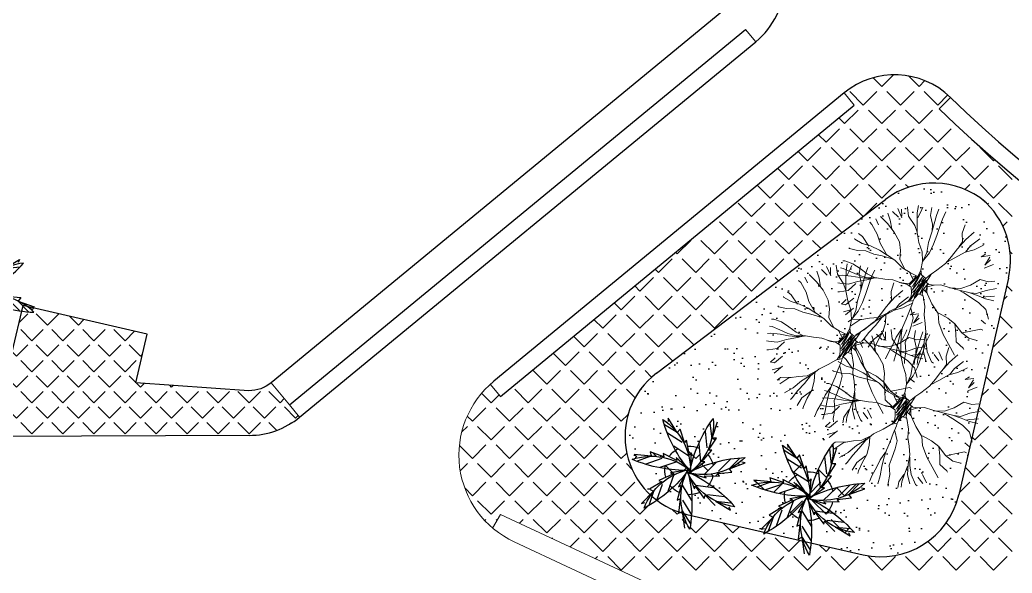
# Model space of a CAD drawing. Extents: x 472704 to 474638, y 1059265 to 1060325.
# Drawn here: x 473729 to 473791.2, y 1059773.4 to 1059808.1 of the extents above; entities that cross this region are included whole.
import ezdxf

# ---------------------------------------------------------------- set-up
doc = ezdxf.new("R2010")
doc.units = 0
doc.header["$LTSCALE"] = 0.4
doc.header["$MEASUREMENT"] = 0
doc.layers.get('0').update_dxf_attribs({"linetype": 'CONTINUOUS', "lineweight": 25})
for name, color, linetype in [('A-VIA-N', 7, 'CONTINUOUS'), ('PISOS', 8, 'CONTINUOUS'), ('VEGETACION', 3, 'CONTINUOUS'), ('VIAPROPUESTA', 7, 'CONTINUOUS')]:
    doc.layers.add(name, color=color, linetype=linetype)
doc.layers.add('AREAS VERDAS', color=72, linetype='CONTINUOUS', lineweight=25)
doc.layers.add('AREAS VERDES', color=2, linetype='CONTINUOUS', lineweight=20)

# ---------------------------------------------------------------- blocks, each defined once
blk = doc.blocks.new('PALME01')
at = {"layer": 'VEGETACION'}
for p, q in [((-0.337, 2.42), (0.219, 3.223)), ((-0.317, 2.46), (-0.142, 3.506)), ((-0.481, 1.686), (-0.558, 2.581)), ((-0.558, 2.581), (-0.317, 2.46)), ((-0.34, 1.766), (0.257, 2.649)), ((-2.175, 1.264), (-2.883, 2.052)), ((-2.883, 2.052), (-2.684, 1.995)), ((-2.156, 1.223), (-2.437, 2.158)), ((1.069, 1.399), (1.721, 2.018)), ((1.721, 2.018), (1.776, 1.753)), ((1.776, 1.753), (2.703, 2.269)), ((2.703, 2.269), (2.603, 2.087)), ((-2.42, 1.151), (-2.175, 1.264)), ((-1.646, 0.813), (-1.964, 1.831)), ((-0.932, 0.175), (-1.279, 1.254)), ((-0.454, 0.84), (-0.662, 1.777)), ((-0.662, 1.777), (-0.481, 1.686)), ((-0.393, 0.81), (0.234, 1.754)), ((0.425, 0.85), (1.028, 1.597)), ((1.028, 1.597), (1.069, 1.399)), ((1.22, 1.338), (2.282, 1.422)), ((1.732, 1.744), (2.707, 1.81)), ((-1.671, 0.653), (-2.42, 1.151)), ((-1.855, 0.569), (-1.671, 0.653)), ((-0.085, -0.127), (-0.614, 0.921)), ((-0.614, 0.921), (-0.454, 0.84)), ((-0.101, -0.041), (0.388, 1.026)), ((0.388, 1.026), (0.425, 0.85)), ((0.439, 0.784), (1.568, 0.882)), ((-0.994, 0.147), (-1.855, 0.569)), ((-1.157, 0.072), (-0.994, 0.147)), ((-0.007, -0.168), (-1.157, 0.072)), ((-0.045, 0.025), (1.095, 0.308)), ((0.043, 0.022), (0.975, -0.693)), ((0.938, 0.118), (1.718, -0.704)), ((1.095, 0.308), (0.981, 0.17)), ((0.981, 0.17), (1.94, 0.164)), ((1.94, 0.164), (1.811, 0.008)), ((1.811, 0.008), (2.701, -0.116)), ((-2.354, -0.945), (-3.261, -0.582)), ((-1.716, -0.802), (-2.71, -0.417)), ((-0.772, -0.642), (-1.832, -0.24)), ((0.073, -0.132), (-0.832, -0.882)), ((0.095, -0.048), (0.117, -1.222)), ((1.857, -0.147), (2.586, -0.926)), ((2.494, -0.295), (3.154, -1.016)), ((2.701, -0.116), (2.529, -0.324)), ((2.529, -0.324), (3.51, -0.727)), ((-3.456, -0.997), (-3.287, -0.876)), ((-2.398, -0.934), (-3.456, -0.997)), ((-1.606, -0.922), (-2.463, -1.196)), ((-0.788, -0.707), (-1.655, -1.118)), ((-1.655, -1.118), (-1.606, -0.922)), ((-0.034, -1.026), (-1.008, -1.604)), ((-0.832, -0.882), (-0.788, -0.707)), ((0.008, -1.079), (-0.211, -2.013)), ((0.117, -1.222), (0.008, -1.079)), ((0.727, -0.688), (0.572, -1.81)), ((0.975, -0.693), (0.795, -0.689)), ((0.795, -0.689), (1.389, -1.443)), ((3.51, -0.727), (3.305, -0.762)), ((-0.497, -1.864), (-1.418, -2.401)), ((-0.335, -1.853), (-0.654, -2.693)), ((-0.211, -2.013), (-0.335, -1.853)), ((1.094, -1.572), (0.939, -2.627)), ((1.389, -1.443), (1.186, -1.439)), ((1.186, -1.439), (1.644, -2.213)), ((-0.783, -2.452), (-1.632, -2.934)), ((-0.818, -2.479), (-1.429, -3.346)), ((-0.654, -2.693), (-0.818, -2.479)), ((1.375, -2.163), (1.223, -3.128)), ((1.374, -2.208), (1.671, -3.226)), ((1.644, -2.213), (1.374, -2.208)), ((1.671, -3.226), (1.516, -3.088))]:
    blk.add_line(p, q, dxfattribs=at)
for centre, radius, start, end in [((3.351, 1.474), 3.79, 146.51256, 204.97692), ((-8.282, 2.339), 8.56, 343.25676, 8.23271), ((0.884, 3.517), 3.79, 197.94113, 256.40549), ((-7.046, -5.039), 8.56, 34.68533, 59.66128), ((-3.284, 7.905), 8.56, 291.82819, 316.80414), ((3.292, -1.73), 3.79, 95.08398, 153.54835), ((0, 0), 1.528, 112.34106, 140.89589), ((0, 0), 1.528, 58.73723, 86.9078), ((0, 0), 1.528, 6.2517, 34.07198), ((0, 0), 1.528, 165.43041, 194.12308), ((0.751, -3.681), 3.79, 43.65541, 102.11978), ((4.184, 7.468), 8.56, 240.39962, 265.37557), ((-2.359, -2.911), 3.79, 352.22684, 50.6912), ((8.498, 1.357), 8.56, 188.97105, 213.947), ((-0.508, -8.673), 8.56, 86.1139, 111.08986), ((-2.252, 2.861), 3.79, 249.3697, 307.83406), ((-3.695, 0.001), 3.79, 300.79827, 359.26263), ((6.411, -5.826), 8.56, 137.54248, 162.51843), ((0, 0), 1.528, 315.67158, 343.39322), ((0, 0), 1.528, 216.74195, 245.16814), ((0, 0), 1.528, 266.3653, 294.33993)]:
    blk.add_arc(centre, radius, start, end, dxfattribs=at)
blk = doc.blocks.new('PALMERA')
at = {"layer": 'AREAS VERDES'}
blk.add_blockref('PALME01', (-88.824, 0.822), dxfattribs=at)
blk = doc.blocks.new('MATA-P-01')
at = {"color": 84, "linetype": 'ByBlock'}
for p, q in [((18.7068, 144.4864), (18.7321, 144.4515)), ((18.7231, 144.4864), (18.7304, 144.458)), ((18.7448, 144.4994), (18.7448, 144.5014)), ((18.7576, 144.4645), (18.7448, 144.4994)), ((18.7902, 144.4864), (18.7883, 144.5167)), ((18.7991, 144.4449), (18.7902, 144.4864)), ((18.7973, 144.4668), (18.8065, 144.5037)), ((18.8065, 144.5037), (18.8081, 144.5144)), ((18.8462, 144.4883), (18.8445, 144.521)), ((18.8625, 144.4537), (18.8462, 144.4883)), ((18.8698, 144.458), (18.8717, 144.4929)), ((18.8717, 144.4929), (18.8752, 144.521)), ((18.8951, 144.4472), (18.8986, 144.4841)), ((18.8986, 144.4841), (18.9059, 144.5167)), ((18.6869, 144.4319), (18.6706, 144.458)), ((18.7176, 144.4515), (18.6888, 144.4688)), ((18.7321, 144.4515), (18.7304, 144.4557)), ((18.7918, 144.4319), (18.7576, 144.4645)), ((18.8081, 144.4058), (18.7991, 144.4449)), ((18.868, 144.4239), (18.8625, 144.4537)), ((18.8679, 144.4211), (18.8698, 144.458)), ((18.8915, 144.4123), (18.8951, 144.4472)), ((18.9964, 144.4818), (18.9929, 144.4449)), ((18.9929, 144.4449), (19.0018, 144.41)), ((19.0399, 144.4602), (19.0127, 144.4231)), ((18.6163, 144.397), (18.6054, 144.4035)), ((18.6435, 144.4015), (18.6272, 144.4231)), ((18.6454, 144.4361), (18.6454, 144.4384)), ((18.6796, 144.4146), (18.6454, 144.4361)), ((18.7141, 144.3862), (18.6796, 144.4146)), ((18.7013, 144.397), (18.6869, 144.4319)), ((18.8079, 144.4068), (18.7918, 144.4319)), ((18.8244, 144.3666), (18.8081, 144.4058)), ((18.8643, 144.3754), (18.8679, 144.4211)), ((18.8861, 144.3731), (18.8915, 144.4123)), ((19.0127, 144.4231), (18.9874, 144.3774)), ((19.0018, 144.41), (18.9929, 144.3885)), ((19.0382, 144.4015), (19.0236, 144.3709)), ((19.0689, 144.4384), (19.0382, 144.4015)), ((19.0907, 144.4166), (19.0562, 144.3885)), ((18.647, 144.3624), (18.6163, 144.397)), ((18.6671, 144.3275), (18.647, 144.3624)), ((18.7448, 144.3513), (18.7141, 144.3862)), ((18.8462, 144.3317), (18.8244, 144.3666)), ((18.8662, 144.334), (18.8643, 144.3754)), ((18.8771, 144.334), (18.8861, 144.3731)), ((18.9874, 144.3774), (18.9711, 144.3405)), ((19.0219, 144.3709), (18.9855, 144.3382)), ((19.0562, 144.3885), (19.0219, 144.3709)), ((19.0923, 144.3666), (19.107, 144.3819)), ((19.1268, 144.3797), (19.0923, 144.3666)), ((19.1268, 144.3731), (19.114, 144.3362)), ((19.114, 144.3362), (19.1322, 144.3624)), ((18.5601, 144.3209), (18.5584, 144.3232)), ((18.5946, 144.3101), (18.5601, 144.3209)), ((18.5891, 144.3382), (18.5709, 144.347)), ((18.6236, 144.3059), (18.5891, 144.3382)), ((18.7032, 144.2883), (18.6671, 144.3275)), ((18.7576, 144.3167), (18.7448, 144.3513)), ((18.857, 144.2948), (18.8462, 144.3317)), ((18.857, 144.2928), (18.8771, 144.334)), ((18.8589, 144.2971), (18.8662, 144.334)), ((18.9711, 144.3405), (18.9529, 144.3059)), ((18.9855, 144.3382), (18.9563, 144.3123)), ((19.1485, 144.347), (19.114, 144.3232)), ((18.5476, 144.2775), (18.544, 144.2798)), ((18.5818, 144.2775), (18.5476, 144.2775)), ((18.6163, 144.284), (18.5818, 144.2775)), ((18.6307, 144.3079), (18.5946, 144.3101)), ((18.6524, 144.2775), (18.6163, 144.284)), ((18.6706, 144.2994), (18.6307, 144.3079)), ((18.6869, 144.2775), (18.6524, 144.2775)), ((18.7068, 144.2863), (18.6706, 144.2994)), ((18.7359, 144.2747), (18.6869, 144.2775)), ((18.7448, 144.271), (18.7032, 144.2883)), ((18.763, 144.2798), (18.7576, 144.3167)), ((18.7918, 144.2449), (18.763, 144.2798)), ((18.8589, 144.2557), (18.857, 144.2928)), ((18.9529, 144.3059), (18.9241, 144.271)), ((19.1431, 144.271), (19.1703, 144.2798)), ((18.7828, 144.2471), (18.7448, 144.271)), ((18.8173, 144.2361), (18.7828, 144.2471)), ((18.8154, 144.2361), (18.8516, 144.2276)), ((18.8204, 144.2298), (18.8159, 144.2358)), ((18.8617, 144.242), (18.8256, 144.1822)), ((18.8398, 144.1822), (18.8617, 144.2435)), ((18.8421, 144.166), (18.8617, 144.242)), ((18.8516, 144.2276), (18.8589, 144.2557)), ((18.8584, 144.2576), (18.8584, 144.2591)), ((18.8658, 144.2372), (18.8584, 144.2576)), ((18.8858, 144.2267), (18.8658, 144.2372)), ((18.9021, 144.2471), (18.8858, 144.2267)), ((18.9052, 144.2504), (18.8915, 144.2122)), ((18.904, 144.2491), (18.9005, 144.2449)), ((18.9241, 144.271), (18.904, 144.2491)), ((19.0382, 144.2188), (19.0744, 144.2406)), ((19.0744, 144.2406), (19.1086, 144.2733)), ((19.1086, 144.2733), (19.1431, 144.271)), ((19.183, 144.2514), (19.1431, 144.2341)), ((18.5402, 144.223), (18.5313, 144.221)), ((18.5747, 144.2188), (18.5402, 144.223)), ((18.609, 144.2057), (18.5747, 144.2188)), ((18.6435, 144.1904), (18.609, 144.2057)), ((18.836, 144.2097), (18.8204, 144.2298)), ((18.8235, 144.1893), (18.836, 144.2097)), ((18.8256, 144.1822), (18.8452, 144.2293)), ((18.8452, 144.2293), (18.8291, 144.2199)), ((18.8731, 144.2315), (18.8421, 144.166)), ((18.8433, 144.124), (18.8731, 144.2315)), ((18.8854, 144.225), (18.8433, 144.124)), ((18.8858, 144.2267), (18.845, 144.1578)), ((18.8858, 144.2267), (18.857, 144.1382)), ((18.857, 144.1382), (18.8913, 144.2208)), ((18.8712, 144.2094), (18.8773, 144.2259)), ((18.8913, 144.2208), (18.8755, 144.1589)), ((18.8755, 144.1589), (18.8991, 144.2066)), ((18.9047, 144.2052), (18.8915, 144.2122)), ((18.8991, 144.2066), (18.8967, 144.1751)), ((18.8991, 144.1932), (18.9257, 144.2077)), ((18.9277, 144.208), (18.9047, 144.2052)), ((18.9529, 144.2145), (18.9277, 144.208)), ((18.9893, 144.2122), (18.9529, 144.2145)), ((19.0328, 144.21), (18.9893, 144.2122)), ((18.991, 144.21), (19.0382, 144.2188)), ((19.0744, 144.21), (19.0328, 144.21)), ((19.0543, 144.2034), (19.0399, 144.208)), ((19.0907, 144.1904), (19.0543, 144.2034)), ((19.1124, 144.2057), (19.0744, 144.21)), ((19.107, 144.2122), (19.0814, 144.21)), ((19.1431, 144.2341), (19.107, 144.2122)), ((19.1485, 144.1992), (19.1124, 144.2057)), ((19.1485, 144.208), (19.1322, 144.2015)), ((19.183, 144.2188), (19.1485, 144.208)), ((19.1847, 144.1992), (19.1485, 144.1992)), ((18.5421, 144.1623), (18.5277, 144.1578)), ((18.5402, 144.1904), (18.5294, 144.1904)), ((18.5747, 144.1839), (18.5402, 144.1904)), ((18.5802, 144.1666), (18.5421, 144.1623)), ((18.6109, 144.1773), (18.5747, 144.1839)), ((18.6163, 144.1688), (18.5802, 144.1666)), ((18.647, 144.1754), (18.6109, 144.1773)), ((18.647, 144.1666), (18.6109, 144.1512)), ((18.6635, 144.1744), (18.6163, 144.1688)), ((18.6796, 144.1819), (18.6435, 144.1904)), ((18.6834, 144.1839), (18.647, 144.1666)), ((18.685, 144.1839), (18.647, 144.1754)), ((18.7195, 144.1861), (18.685, 144.1839)), ((18.7538, 144.1904), (18.7195, 144.1861)), ((18.7883, 144.1861), (18.7538, 144.1904)), ((18.7935, 144.1847), (18.781, 144.1864)), ((18.7828, 144.1864), (18.8029, 144.187)), ((18.814, 144.1856), (18.7935, 144.1847)), ((18.8029, 144.187), (18.8235, 144.1893)), ((18.8353, 144.1782), (18.814, 144.1856)), ((18.8403, 144.1578), (18.8353, 144.1782)), ((18.8433, 144.1376), (18.8403, 144.1578)), ((18.8714, 144.1572), (18.8589, 144.1362)), ((18.8915, 144.1532), (18.8714, 144.1572)), ((18.8851, 144.181), (18.8866, 144.16)), ((18.9059, 144.1683), (18.8851, 144.181)), ((18.8866, 144.16), (18.8908, 144.1527)), ((18.8915, 144.1535), (18.9078, 144.1121)), ((18.904, 144.1708), (18.8991, 144.1932)), ((18.9078, 144.1643), (18.904, 144.1708)), ((18.935, 144.1297), (18.9078, 144.1643)), ((19.1249, 144.1773), (19.0907, 144.1904)), ((19.1594, 144.1558), (19.1249, 144.1773)), ((19.1793, 144.1186), (19.1594, 144.1558)), ((18.5402, 144.1274), (18.5313, 144.1274)), ((18.5764, 144.1317), (18.5402, 144.1274)), ((18.6109, 144.1512), (18.5764, 144.1317)), ((18.6054, 144.1405), (18.5818, 144.1056)), ((18.8391, 144.1209), (18.8046, 144.0882)), ((18.8353, 144.1158), (18.8346, 144.1166)), ((18.8554, 144.1257), (18.8353, 144.1158)), ((18.836, 144.1166), (18.8433, 144.1376)), ((18.8499, 144.0794), (18.8554, 144.1143)), ((18.8554, 144.1143), (18.8558, 144.1257)), ((18.8589, 144.1362), (18.8558, 144.1257)), ((18.9078, 144.1121), (18.9132, 144.0775)), ((18.9692, 144.0948), (18.935, 144.1297)), ((18.5476, 144.0925), (18.5402, 144.0905)), ((18.5818, 144.1056), (18.5476, 144.0925)), ((18.6109, 144.0794), (18.5837, 144.0448)), ((18.8046, 144.0882), (18.7701, 144.0602)), ((18.8445, 144.0426), (18.8499, 144.0794)), ((18.8535, 144.0925), (18.8717, 144.0536)), ((18.9132, 144.0775), (18.9258, 144.0426)), ((18.9801, 144.0579), (18.9692, 144.0948)), ((18.9711, 144.097), (19.0127, 144.086)), ((19.0127, 144.086), (19.0472, 144.0687)), ((19.1195, 144.0536), (19.1575, 144.0709)), ((19.1722, 144.097), (19.1504, 144.1078)), ((19.1575, 144.0709), (19.1667, 144.0687)), ((18.5837, 144.0448), (18.5655, 144.0448)), ((18.5818, 144.0664), (18.5674, 144.0448)), ((18.6144, 144.0318), (18.5818, 144.0145)), ((18.5927, 144.0034), (18.6198, 144.0383)), ((18.7467, 144.0318), (18.7106, 143.9969)), ((18.763, 144.0514), (18.7285, 144.023)), ((18.7701, 144.0602), (18.7429, 144.0252)), ((18.7576, 144.0426), (18.763, 144.0079)), ((18.8372, 144.0057), (18.8445, 144.0426)), ((18.8717, 144.0536), (18.8717, 144.0187)), ((18.9258, 144.0426), (18.9366, 144.0079)), ((19.0092, 144.0145), (18.9801, 144.0579)), ((19.0472, 144.0687), (19.0597, 144.0318)), ((19.0472, 144.0687), (19.0833, 144.0383)), ((19.0597, 144.0318), (19.0689, 143.9969)), ((19.0833, 144.0383), (19.1178, 144.023)), ((19.0852, 144.0383), (19.1195, 144.0536)), ((18.6217, 143.9903), (18.6109, 143.9773)), ((18.6716, 144.0031), (18.6217, 143.9903)), ((18.6562, 143.9969), (18.6253, 143.9642)), ((18.6943, 144.0122), (18.6562, 143.9969)), ((18.7106, 143.9969), (18.6834, 143.96)), ((18.7285, 144.023), (18.6943, 144.0122)), ((18.725, 143.9884), (18.7051, 143.9535)), ((18.7429, 144.0252), (18.725, 143.9884)), ((18.763, 144.0079), (18.7611, 143.9688)), ((18.8353, 143.9969), (18.8209, 143.96)), ((18.8336, 143.9708), (18.8372, 144.0057)), ((18.8717, 144.0187), (18.8679, 143.9818)), ((18.9366, 144.0079), (18.9385, 143.9688)), ((18.9385, 143.9991), (18.9475, 143.9642)), ((19.0399, 143.9796), (19.0092, 144.0145)), ((19.0689, 143.9969), (19.1032, 143.9773)), ((19.1178, 144.023), (19.1521, 144.021)), ((19.1521, 144.021), (19.154, 144.021)), ((18.6834, 143.96), (18.6524, 143.9316)), ((18.7051, 143.9535), (18.6888, 143.9186)), ((18.7576, 143.9623), (18.7285, 143.9274)), ((18.7611, 143.9688), (18.7502, 143.9316)), ((18.8209, 143.96), (18.8136, 143.9251)), ((18.8336, 143.9339), (18.8336, 143.9708)), ((18.8679, 143.9818), (18.8625, 143.9469)), ((18.8625, 143.9469), (18.8733, 143.91)), ((18.9385, 143.96), (18.9331, 143.9251)), ((18.9385, 143.9688), (18.9458, 143.9251)), ((18.9475, 143.9642), (18.9603, 143.9296)), ((19.0744, 143.9404), (19.0399, 143.9796)), ((19.1032, 143.9773), (19.107, 143.973)), ((18.6888, 143.9186), (18.6834, 143.91)), ((18.7285, 143.9274), (18.7158, 143.8924)), ((18.7502, 143.9316), (18.7429, 143.8947)), ((18.8136, 143.9251), (18.8027, 143.8905)), ((18.8353, 143.8947), (18.8336, 143.9339)), ((18.8733, 143.91), (18.8752, 143.8729)), ((18.9312, 143.9231), (18.9168, 143.8882)), ((18.9331, 143.9251), (18.9295, 143.8905)), ((18.9458, 143.9251), (18.9638, 143.8905)), ((18.9603, 143.9296), (18.9874, 143.8924)), ((19.0165, 143.9035), (18.991, 143.9251)), ((19.0309, 143.91), (19.0073, 143.9404)), ((18.7429, 143.8947), (18.7429, 143.8839)), ((18.8027, 143.8905), (18.7973, 143.8621)), ((18.8336, 143.8598), (18.8353, 143.8947)), ((18.8752, 143.8729), (18.8788, 143.8598)), ((18.9168, 143.8882), (18.9187, 143.8644)), ((18.9295, 143.8905), (18.9312, 143.8686)), ((18.9874, 143.8924), (18.9964, 143.8882))]:
    blk.add_line(p, q, dxfattribs=at)

msp = doc.modelspace()

# ---------------------------------------------------------------- hatches: boundary and pattern name
at = {"layer": 'AREAS VERDAS'}
h = msp.add_hatch(dxfattribs=at)
h.set_pattern_fill('AR-SAND', color=64, style=0)
h.set_pattern_definition([(37.5, (0, 0), (-0.0629933581, 1.926823769), [0, -1.52, 0, -1.7, 0, -1.625]), (7.5, (0, 0), (1.769776705, 2.822146065), [0, -0.82, 0, -1.37, 0, -0.525]), (327.5, (-1.23, 0), (3.1141418618, 0.0056590535), [0, -0.5, 0, -1.8, 0, -2.35]), (317.5, (-1.23, 0), (3.0061266046, 0.877675565), [0, -0.25, 0, -1.18, 0, -1.35])])
h.paths.add_polyline_path([(473780.213, 1059786.797), (473780.373, 1059787.052), (473780.396, 1059787.357), (473780.391, 1059787.672), (473780.105, 1059787.851), (473779.802, 1059787.908), (473779.629, 1059787.973), (473779.69, 1059787.961), (473779.24, 1059788.123), (473778.725, 1059788.176), (473778.213, 1059788.258), (473778.165, 1059788.258), (473778.124, 1059788.249), (473778.104, 1059788.258), (473778.165, 1059788.258), (473778.185, 1059788.262), (473778.725, 1059788.176), (473779.24, 1059788.123), (473779.69, 1059787.961), (473779.948, 1059787.909), (473780.256, 1059787.874), (473780.507, 1059788.131), (473780.346, 1059788.477), (473780.299, 1059788.583), (473780.703, 1059788.385), (473780.707, 1059788.386), (473780.706, 1059788.384), (473780.795, 1059788.34), (473780.996, 1059788.726), (473780.998, 1059788.738), (473781.034, 1059788.434), (473781.293, 1059788.213), (473781.302, 1059788.22), (473781.272, 1059788.178), (473780.575, 1059787.015), (473781.352, 1059788.108), (473781.3, 1059788.006), (473781.497, 1059787.834), (473781.842, 1059787.799), (473782.233, 1059787.81), (473782.308, 1059787.788), (473782.452, 1059788.011), (473782.453, 1059788.009), (473782.776, 1059788.256), (473782.874, 1059788.161), (473783.065, 1059788.504), (473783.224, 1059789.07), (473783.26, 1059789.586), (473783.159, 1059789.53), (473783.158, 1059789.529), (473782.61, 1059789.229), (473782.539, 1059789.146), (473782.107, 1059788.814), (473782.42, 1059789.084), (473782.555, 1059789.165), (473782.76, 1059789.405), (473782.77, 1059789.406), (473783.381, 1059789.711), (473783.502, 1059789.81), (473784.101, 1059790.106), (473784.672, 1059790.443), (473784.832, 1059790.698), (473784.855, 1059791.003), (473784.85, 1059791.318), (473784.564, 1059791.497), (473784.261, 1059791.554), (473784.088, 1059791.619), (473784.149, 1059791.606), (473783.699, 1059791.769), (473783.184, 1059791.822), (473782.672, 1059791.904), (473782.624, 1059791.904), (473782.058, 1059791.778), (473781.858, 1059791.742), (473781.831, 1059791.648), (473781.692, 1059791.156), (473781.71, 1059791.611), (473781.688, 1059791.712), (473781.479, 1059791.675), (473780.909, 1059791.504), (473780.597, 1059791.537), (473780.261, 1059792.046), (473780.51, 1059792.066), (473780.759, 1059792.038), (473780.762, 1059792.329), (473780.773, 1059792.397), (473781.059, 1059792.273), (473781.566, 1059792.056), (473782.088, 1059791.906), (473782.326, 1059791.905), (473782.371, 1059791.998), (473782.563, 1059791.904), (473782.624, 1059791.904), (473782.644, 1059791.908), (473783.184, 1059791.822), (473783.699, 1059791.769), (473784.149, 1059791.606), (473784.407, 1059791.555), (473784.715, 1059791.52), (473784.966, 1059791.776), (473784.805, 1059792.123), (473784.758, 1059792.229), (473785.162, 1059792.031), (473785.166, 1059792.032), (473785.165, 1059792.03), (473785.254, 1059791.986), (473785.455, 1059792.372), (473785.558, 1059792.957), (473785.523, 1059793.527), (473785.322, 1059794.11), (473785.209, 1059794.767), (473785.214, 1059794.752), (473785.214, 1059794.737), (473785.322, 1059794.11), (473785.523, 1059793.527), (473785.559, 1059792.932), (473785.589, 1059792.969), (473785.824, 1059793.493), (473785.935, 1059794.105), (473786.151, 1059794.797), (473786.151, 1059794.802), (473786.139, 1059794.761), (473785.935, 1059794.105), (473785.824, 1059793.493), (473785.589, 1059792.969), (473785.552, 1059792.922), (473785.457, 1059792.384), (473785.493, 1059792.079), (473785.752, 1059791.859), (473785.761, 1059791.866), (473785.731, 1059791.824), (473785.034, 1059790.661), (473785.811, 1059791.753), (473785.759, 1059791.652), (473785.786, 1059791.628), (473786.116, 1059792.144), (473786.093, 1059792.126), (473786.114, 1059792.14), (473785.786, 1059791.628), (473785.956, 1059791.48), (473786.271, 1059791.448), (473785.833, 1059791.325), (473785.831, 1059790.981), (473785.842, 1059790.945), (473785.601, 1059791.181), (473785.583, 1059791.159), (473785.539, 1059790.881), (473785.573, 1059790.772), (473785.591, 1059790.764), (473785.69, 1059790.109), (473785.654, 1059789.585), (473785.72, 1059789.032), (473785.763, 1059788.49), (473785.66, 1059787.911), (473785.639, 1059787.565), (473785.536, 1059787.546), (473785.434, 1059787.29), (473785.364, 1059787.084), (473785.523, 1059787.096), (473785.437, 1059786.842), (473785.436, 1059786.842), (473785.232, 1059786.302), (473784.969, 1059785.76), (473784.538, 1059785.225), (473784.443, 1059784.687), (473784.48, 1059784.383), (473784.738, 1059784.162), (473784.748, 1059784.169), (473784.717, 1059784.127), (473784.021, 1059782.964), (473784.798, 1059784.057), (473784.746, 1059783.955), (473784.773, 1059783.931), (473785.103, 1059784.447), (473785.079, 1059784.429), (473785.101, 1059784.444), (473784.773, 1059783.931), (473784.943, 1059783.783), (473785.287, 1059783.748), (473785.679, 1059783.759), (473786.203, 1059783.604), (473786.831, 1059783.426), (473787.439, 1059783.287), (473787.981, 1059783.097), (473788.275, 1059782.972), (473788.517, 1059783.01), (473788.911, 1059783.041), (473790.942, 1059791.882, 0.274346), (473789.386, 1059796.742, 0.170296), (473786.263, 1059797.838, 0.163759), (473783.24, 1059796.821), (473774.759, 1059790.383), (473769.384, 1059782.937, -0.071216), (473770.168, 1059782.202), (473770.173, 1059782.199), (473770.349, 1059782.412), (473770.637, 1059781.56), (473770.766, 1059781.716), (473770.838, 1059781.349, -0.097619), (473771.423, 1059781.269, -0.060273), (473772.426, 1059783.065, -0.080339), (473772.351, 1059781.857), (473772.352, 1059781.851), (473772.628, 1059781.846), (473772.141, 1059781.09), (473772.344, 1059781.086), (473772.102, 1059780.802, -0.096865), (473772.384, 1059780.288, -0.060888), (473774.433, 1059780.63, -0.069356), (473773.59, 1059780.01), (473777.246, 1059779.171, -0.070934), (473777.563, 1059779.463, -0.012207), (473777.367, 1059779.832, -0.048943), (473776.769, 1059781.393, -0.080339), (473777.667, 1059780.582), (473777.672, 1059780.579), (473777.848, 1059780.791), (473778.136, 1059779.939), (473778.265, 1059780.095), (473778.337, 1059779.729, -0.097619), (473778.922, 1059779.649, -0.060273), (473779.925, 1059781.445, -0.080339), (473779.85, 1059780.237), (473779.851, 1059780.231), (473780.127, 1059780.226), (473779.64, 1059779.47), (473779.843, 1059779.466), (473779.601, 1059779.182, -0.096865), (473779.884, 1059778.668, -0.060888), (473781.932, 1059779.009, -0.079564), (473780.952, 1059778.32), (473787.258, 1059776.872, 0.076321), (473787.819, 1059778.282), (473788.855, 1059782.797), (473788.488, 1059782.881), (473787.981, 1059783.097), (473787.439, 1059783.287), (473786.831, 1059783.426), (473786.203, 1059783.604), (473785.679, 1059783.759), (473785.287, 1059783.748), (473785.258, 1059783.751), (473784.82, 1059783.628), (473784.818, 1059783.284), (473784.829, 1059783.248), (473784.588, 1059783.484), (473784.57, 1059783.462), (473784.526, 1059783.185), (473784.559, 1059783.076), (473784.336, 1059783.176), (473784.36, 1059783.205), (473784.798, 1059784.057), (473784.021, 1059782.964), (473784.717, 1059784.127), (473783.773, 1059782.802), (473784.58, 1059784.297), (473784.48, 1059784.383), (473784.443, 1059784.687), (473784.544, 1059785.261), (473784.509, 1059785.83), (473784.308, 1059786.413), (473784.213, 1059786.965), (473784.166, 1059786.997), (473783.678, 1059787.309), (473783.519, 1059787.403), (473783.541, 1059787.441), (473783.386, 1059787.477), (473782.758, 1059787.655), (473782.644, 1059787.689), (473782.568, 1059787.518), (473782.611, 1059787.261), (473782.351, 1059787.598), (473782.142, 1059787.808), (473781.842, 1059787.799), (473781.812, 1059787.802), (473781.374, 1059787.679), (473781.373, 1059787.54), (473781.7, 1059786.944), (473781.877, 1059786.366), (473782.274, 1059785.673), (473782.706, 1059785.365), (473782.1, 1059785.541), (473782.107, 1059785.429), (473782.386, 1059784.697), (473782.719, 1059784.084), (473782.734, 1059784.055), (473782.686, 1059784.072), (473782.171, 1059784.125), (473781.659, 1059784.207), (473781.611, 1059784.207), (473781.32, 1059784.142), (473781.321, 1059784.139), (473781.312, 1059784.14), (473781.045, 1059784.081), (473780.465, 1059783.978), (473780.037, 1059783.849), (473780.051, 1059783.624), (473780.037, 1059783.547), (473779.888, 1059783.407), (473779.39, 1059783.337), (473779.444, 1059783.527), (473779.55, 1059784.105), (473779.608, 1059784.357), (473779.497, 1059784.369), (473779.373, 1059784.359), (473779.451, 1059784.53), (473779.611, 1059784.766), (473779.701, 1059784.726), (473779.842, 1059785.143), (473780.073, 1059785.658), (473780.275, 1059786.18), (473780.472, 1059786.672), (473780.517, 1059786.84), (473780.183, 1059786.76), (473780.175, 1059786.775)])
h.paths.add_polyline_path([(473774.759, 1059790.383), (473768.879, 1059785.92, 0.255472), (473766.917, 1059781.543), (473768.17, 1059781.255), (473769.318, 1059782.845, -0.005111), (473769.27, 1059783.014, -0.009072), (473769.384, 1059782.937)])
h.paths.add_polyline_path([(473787.258, 1059776.872), (473780.969, 1059778.316), (473780.941, 1059778.305), (473781.106, 1059778.091), (473780.211, 1059778), (473780.334, 1059777.84), (473779.915, 1059777.853, -0.092105), (473779.69, 1059777.342, -0.062526), (473781.28, 1059775.921, -0.247496), (473778.384, 1059777.95, -0.001832), (473778.398, 1059777.889), (473778.752, 1059777.035), (473778.795, 1059777.21), (473779.084, 1059776.824, -0.087021), (473778.575, 1059776.683, -0.04113), (473778.565, 1059775.277), (473781.826, 1059774.528, 0.327538)])
h.paths.add_polyline_path([(473776.904, 1059778.302, -0.062892), (473774.842, 1059778.894, -0.080339), (473776.036, 1059779.09), (473776.042, 1059779.092), (473775.985, 1059779.362), (473776.831, 1059779.056), (473776.785, 1059779.277), (473773.64, 1059779.999), (473773.442, 1059779.926), (473773.606, 1059779.712), (473772.712, 1059779.621), (473772.835, 1059779.46), (473772.416, 1059779.473, -0.092105), (473772.191, 1059778.963, -0.062526), (473773.781, 1059777.542, -0.247496), (473770.885, 1059779.57, -0.001832), (473770.899, 1059779.509), (473771.252, 1059778.656), (473771.296, 1059778.83), (473771.585, 1059778.444, -0.087021), (473771.076, 1059778.303, -0.0382), (473771.074, 1059776.997), (473775.64, 1059775.949, -0.071835), (473776.186, 1059776.885), (473776.187, 1059776.89), (473775.941, 1059777.015), (473776.707, 1059777.485), (473776.527, 1059777.576), (473776.963, 1059777.77, -0.088323)])
h.paths.add_polyline_path([(473769.404, 1059779.922, -0.055737), (473767.568, 1059780.421), (473767.282, 1059780.025, 0.106094), (473768.473, 1059778.298), (473768.683, 1059778.514), (473768.442, 1059778.635), (473769.208, 1059779.105), (473769.027, 1059779.197), (473769.464, 1059779.39, -0.088323)])
h.paths.add_polyline_path([(473768.17, 1059781.255), (473766.917, 1059781.543, 0.07854), (473767.282, 1059780.025), (473767.568, 1059780.421, -0.003923), (473767.444, 1059780.472, -0.003206), (473767.343, 1059780.514, -0.025146), (473767.71, 1059780.617)])
h.paths.add_polyline_path([(473777.802, 1059776.81, -0.085369), (473777.372, 1059777.099, -0.058502), (473775.761, 1059775.921), (473778.023, 1059775.401), (473777.994, 1059775.629), (473777.748, 1059775.516), (473777.859, 1059776.409), (473777.675, 1059776.324)])
h.paths.add_polyline_path([(473770.303, 1059778.43, -0.085369), (473769.873, 1059778.72, -0.036502), (473768.899, 1059777.939, 0.077511), (473770.259, 1059777.215), (473770.36, 1059778.029), (473770.176, 1059777.945)])
h.paths.add_polyline_path([(473769.318, 1059782.845), (473768.17, 1059781.255), (473769.821, 1059780.876, -0.052396), (473770.064, 1059781.083, -0.056058)])
h.paths.add_polyline_path([(473784.532, 1059789.304), (473784.734, 1059789.825), (473784.926, 1059790.305), (473784.324, 1059790.008), (473783.765, 1059789.866), (473783.26, 1059789.586), (473783.224, 1059789.07), (473783.065, 1059788.504), (473782.782, 1059787.997), (473782.644, 1059787.689), (473782.758, 1059787.655), (473782.914, 1059787.611), (473783.494, 1059787.587), (473783.658, 1059787.641), (473783.686, 1059787.69), (473783.777, 1059787.888), (473783.89, 1059787.718), (473784.011, 1059787.758), (473784.133, 1059788.291), (473784.301, 1059788.789)], flags=17)
h.paths.add_polyline_path([(473782.107, 1059785.429), (473782.1, 1059785.541), (473782, 1059785.57), (473781.495, 1059785.685), (473781.21, 1059785.807), (473781.261, 1059785.387), (473781.304, 1059784.844), (473781.219, 1059784.369), (473781.55, 1059784.207), (473781.611, 1059784.207), (473781.63, 1059784.211), (473782.171, 1059784.125), (473782.686, 1059784.072), (473782.734, 1059784.055), (473782.386, 1059784.697)], flags=16)
h.paths.add_polyline_path([(473782.76, 1059787.068), (473782.351, 1059787.598), (473782.142, 1059787.808), (473781.842, 1059787.799), (473781.812, 1059787.802), (473781.374, 1059787.679), (473781.373, 1059787.54), (473781.7, 1059786.944), (473781.877, 1059786.366), (473782.274, 1059785.673), (473782.824, 1059785.281), (473783.167, 1059784.938), (473783.127, 1059785.335), (473783.105, 1059785.378), (473783.121, 1059785.365), (473783.164, 1059785.906), (473783.093, 1059786.455)], flags=16)
h.paths.add_polyline_path([(473784.509, 1059785.83), (473784.308, 1059786.413), (473784.213, 1059786.965), (473784.166, 1059786.997), (473783.678, 1059787.309), (473783.519, 1059787.403), (473783.541, 1059787.441), (473783.386, 1059787.477), (473782.758, 1059787.655), (473782.644, 1059787.689), (473782.568, 1059787.518), (473782.611, 1059787.261), (473782.76, 1059787.068), (473783.093, 1059786.455), (473783.164, 1059785.906), (473783.122, 1059785.379), (473783.124, 1059785.362), (473783.551, 1059784.797), (473783.563, 1059784.788), (473784.13, 1059784.901), (473784.494, 1059784.975), (473784.544, 1059785.261)], flags=16)
h.paths.add_polyline_path([(473781.261, 1059785.387), (473781.21, 1059785.807), (473780.989, 1059785.901), (473780.465, 1059785.921), (473780.507, 1059785.729), (473780.39, 1059785.219), (473780.311, 1059784.987), (473780.62, 1059784.781), (473781.073, 1059784.441), (473781.219, 1059784.369), (473781.304, 1059784.844)], flags=17)
at = {"layer": 'PISOS', "linetype": 'Continuous'}
h = msp.add_hatch(dxfattribs=at)
h.set_pattern_fill('ANGLE', color=256, scale=5, angle=45, style=0)
h.set_pattern_definition([(45, (0, 0), (-0.9722718241, 0.9722718241), [1, -0.375]), (135, (0, 0), (-0.9722718241, -0.9722718241), [1, -0.375])])
h.paths.add_polyline_path([(473725.375, 1059787.944, -0.059802), (473724.679, 1059787.368, -0.021035), (473724.9, 1059788.053), (473721.222, 1059788.897), (473721.926, 1059791.961), (473714.129, 1059793.751), (473713.457, 1059790.827), (473709.452, 1059791.747, -0.019205), (473709.232, 1059791.557, -0.025703), (473708.916, 1059791.329, -0.015445), (473709.073, 1059791.834), (473706.208, 1059792.492), (473706.88, 1059795.416), (473699.083, 1059797.206), (473698.411, 1059794.282), (473692.567, 1059795.624, -0.045906), (473692.02, 1059795.197, -0.015805), (473692.181, 1059795.713), (473689.109, 1059796.419, -0.349542), (473686.78, 1059799.343), (473684.98, 1059799.343), (473684.98, 1059787.221), (473683.98, 1059787.221), (473683.98, 1059786.787, 0.415438), (473689.001, 1059781.787), (473689.001, 1059786.434, -0.481984), (473692.672, 1059789.358), (473724.988, 1059781.937), (473743.34, 1059782.014, 0.172878), (473746.498, 1059783.154), (473745.862, 1059783.926), (473744.718, 1059785.316, -0.172878), (473743.329, 1059784.814), (473736.236, 1059785.302), (473736.94, 1059788.366), (473729.432, 1059790.09, -0.036021), (473729.848, 1059789.738, -0.023035), (473729.063, 1059789.81), (473728.471, 1059787.232), (473727.84, 1059787.377, -0.004608), (473727.834, 1059787.308, -0.003052), (473727.773, 1059787.393)])

# ---------------------------------------------------------------- linework, layer by layer
at = {"layer": 'A-VIA-N', "linetype": 'Continuous', "lineweight": 20}
for p, q in [((473828.268, 1059744.81), (473759.101, 1059777.06)), ((473827.761, 1059743.722), (473759.953, 1059775.339))]:
    msp.add_line(p, q, dxfattribs=at)
msp.add_arc((473762.488, 1059780.777), 6, 129.47246, 245.00187, dxfattribs=at)
at = {"layer": 'PISOS', "lineweight": 20}
for p, q in [((473783.004, 1059803.901), (473782.457, 1059804.448)), ((473783.004, 1059803.901), (473783.738, 1059804.635)), ((473785.338, 1059803.901), (473784.678, 1059804.56)), ((473785.338, 1059803.901), (473785.702, 1059804.265)), ((473781.837, 1059802.734), (473780.989, 1059803.583)), ((473781.837, 1059802.734), (473782.686, 1059803.583)), ((473784.171, 1059802.734), (473783.322, 1059803.583)), ((473784.171, 1059802.734), (473785.019, 1059803.583)), ((473786.504, 1059802.734), (473785.656, 1059803.583)), ((473786.504, 1059802.734), (473787.139, 1059803.369)), ((473780.671, 1059801.567), (473780.308, 1059801.93)), ((473780.671, 1059801.567), (473781.519, 1059802.416)), ((473783.004, 1059801.567), (473782.156, 1059802.416)), ((473783.004, 1059801.567), (473783.853, 1059802.416)), ((473785.338, 1059801.567), (473784.489, 1059802.416)), ((473785.338, 1059801.567), (473786.186, 1059802.416)), ((473779.504, 1059800.401), (473779.029, 1059800.876)), ((473779.504, 1059800.401), (473780.352, 1059801.249)), ((473781.837, 1059800.401), (473780.989, 1059801.249)), ((473781.837, 1059800.401), (473782.686, 1059801.249)), ((473784.171, 1059800.401), (473783.322, 1059801.249)), ((473784.171, 1059800.401), (473785.019, 1059801.249)), ((473786.504, 1059800.401), (473785.656, 1059801.249)), ((473786.504, 1059800.401), (473787.353, 1059801.249)), ((473778.337, 1059799.234), (473779.186, 1059800.082)), ((473780.671, 1059799.234), (473779.822, 1059800.082)), ((473780.671, 1059799.234), (473781.519, 1059800.082)), ((473783.004, 1059799.234), (473782.156, 1059800.082)), ((473783.004, 1059799.234), (473783.853, 1059800.082)), ((473785.338, 1059799.234), (473784.489, 1059800.082)), ((473785.338, 1059799.234), (473786.186, 1059800.082)), ((473787.671, 1059799.234), (473786.822, 1059800.082)), ((473787.671, 1059799.234), (473788.52, 1059800.082)), ((473788.838, 1059800.401), (473788.772, 1059800.466)), ((473788.838, 1059800.401), (473788.841, 1059800.404)), ((473790.004, 1059799.234), (473789.156, 1059800.082)), ((473778.337, 1059799.234), (473777.749, 1059799.822)), ((473777.17, 1059798.067), (473778.019, 1059798.916)), ((473779.504, 1059798.067), (473778.655, 1059798.916)), ((473779.504, 1059798.067), (473780.352, 1059798.916)), ((473781.837, 1059798.067), (473780.989, 1059798.916)), ((473781.837, 1059798.067), (473782.686, 1059798.916)), ((473784.171, 1059798.067), (473783.322, 1059798.916)), ((473784.171, 1059798.067), (473785.019, 1059798.916)), ((473786.504, 1059798.067), (473785.656, 1059798.916)), ((473786.504, 1059798.067), (473787.353, 1059798.916)), ((473788.838, 1059798.067), (473787.989, 1059798.916)), ((473788.838, 1059798.067), (473789.686, 1059798.916)), ((473790.004, 1059799.234), (473790.079, 1059799.309)), ((473791.171, 1059798.067), (473790.323, 1059798.916)), ((473777.17, 1059798.067), (473776.469, 1059798.768)), ((473776.004, 1059796.9), (473775.19, 1059797.714)), ((473776.004, 1059796.9), (473776.852, 1059797.749)), ((473778.337, 1059796.9), (473777.489, 1059797.749)), ((473778.337, 1059796.9), (473779.186, 1059797.749)), ((473780.671, 1059796.9), (473779.822, 1059797.749)), ((473780.671, 1059796.9), (473781.519, 1059797.749)), ((473783.004, 1059796.9), (473782.156, 1059797.749)), ((473783.004, 1059796.9), (473783.853, 1059797.749)), ((473784.663, 1059797.575), (473784.489, 1059797.749)), ((473788.213, 1059797.442), (473788.52, 1059797.749)), ((473790.004, 1059796.9), (473789.156, 1059797.749)), ((473790.004, 1059796.9), (473790.853, 1059797.749)), ((473774.837, 1059795.734), (473773.988, 1059796.582)), ((473774.837, 1059795.734), (473775.686, 1059796.582)), ((473777.17, 1059795.734), (473776.322, 1059796.582)), ((473777.17, 1059795.734), (473778.019, 1059796.582)), ((473779.504, 1059795.734), (473778.655, 1059796.582)), ((473779.504, 1059795.734), (473780.352, 1059796.582)), ((473781.825, 1059795.746), (473780.989, 1059796.582)), ((473781.93, 1059795.826), (473782.686, 1059796.582)), ((473789.623, 1059796.519), (473789.686, 1059796.582)), ((473791.171, 1059795.734), (473790.323, 1059796.582)), ((473773.67, 1059794.567), (473772.822, 1059795.416)), ((473773.67, 1059794.567), (473774.519, 1059795.416)), ((473776.004, 1059794.567), (473775.155, 1059795.416)), ((473776.004, 1059794.567), (473776.852, 1059795.416)), ((473778.337, 1059794.567), (473777.489, 1059795.416)), ((473778.337, 1059794.567), (473779.186, 1059795.416)), ((473780.498, 1059794.74), (473779.822, 1059795.416)), ((473790.585, 1059795.147), (473790.853, 1059795.416)), ((473770.17, 1059793.4), (473771.019, 1059794.249)), ((473772.504, 1059793.4), (473771.655, 1059794.249)), ((473772.504, 1059793.4), (473773.352, 1059794.249)), ((473774.837, 1059793.4), (473773.988, 1059794.249)), ((473774.837, 1059793.4), (473775.686, 1059794.249)), ((473777.17, 1059793.4), (473776.322, 1059794.249)), ((473777.17, 1059793.4), (473778.019, 1059794.249)), ((473779.172, 1059793.733), (473778.655, 1059794.249)), ((473770.17, 1059793.4), (473770.071, 1059793.499)), ((473791.171, 1059793.4), (473791.04, 1059793.531)), ((473769.003, 1059792.234), (473769.852, 1059793.082)), ((473771.337, 1059792.234), (473770.488, 1059793.082)), ((473771.337, 1059792.234), (473772.185, 1059793.082)), ((473773.67, 1059792.234), (473772.822, 1059793.082)), ((473773.67, 1059792.234), (473774.519, 1059793.082)), ((473776.004, 1059792.234), (473775.155, 1059793.082)), ((473776.004, 1059792.234), (473776.852, 1059793.082)), ((473777.845, 1059792.726), (473777.489, 1059793.082)), ((473769.003, 1059792.234), (473768.792, 1059792.445)), ((473767.837, 1059791.067), (473767.512, 1059791.392)), ((473767.837, 1059791.067), (473768.685, 1059791.915)), ((473770.17, 1059791.067), (473769.322, 1059791.915)), ((473770.17, 1059791.067), (473771.019, 1059791.915)), ((473772.504, 1059791.067), (473771.655, 1059791.915)), ((473772.504, 1059791.067), (473773.352, 1059791.915)), ((473774.837, 1059791.067), (473773.988, 1059791.915)), ((473774.837, 1059791.067), (473775.686, 1059791.915)), ((473776.519, 1059791.719), (473776.322, 1059791.915)), ((473791.171, 1059791.067), (473790.832, 1059791.406)), ((473766.67, 1059789.9), (473767.518, 1059790.749)), ((473769.003, 1059789.9), (473768.155, 1059790.749)), ((473769.003, 1059789.9), (473769.852, 1059790.749)), ((473771.337, 1059789.9), (473770.488, 1059790.749)), ((473771.337, 1059789.9), (473772.185, 1059790.749)), ((473773.67, 1059789.9), (473772.822, 1059790.749)), ((473773.67, 1059789.9), (473774.519, 1059790.749)), ((473775.192, 1059790.712), (473775.155, 1059790.749)), ((473790.63, 1059790.526), (473790.853, 1059790.749)), ((473766.67, 1059789.9), (473766.232, 1059790.338)), ((473765.503, 1059788.733), (473766.352, 1059789.582)), ((473767.837, 1059788.733), (473766.988, 1059789.582)), ((473767.837, 1059788.733), (473768.685, 1059789.582)), ((473770.17, 1059788.733), (473769.322, 1059789.582)), ((473770.17, 1059788.733), (473771.019, 1059789.582)), ((473772.504, 1059788.733), (473771.655, 1059789.582)), ((473772.504, 1059788.733), (473773.352, 1059789.582)), ((473791.171, 1059788.733), (473790.397, 1059789.508)), ((473765.503, 1059788.733), (473764.953, 1059789.284)), ((473764.336, 1059787.567), (473765.185, 1059788.415)), ((473766.67, 1059787.567), (473765.821, 1059788.415)), ((473766.67, 1059787.567), (473767.518, 1059788.415)), ((473769.003, 1059787.567), (473768.155, 1059788.415)), ((473769.003, 1059787.567), (473769.852, 1059788.415)), ((473771.212, 1059787.691), (473770.488, 1059788.415)), ((473790.004, 1059787.567), (473790.853, 1059788.415)), ((473764.336, 1059787.567), (473763.673, 1059788.23)), ((473763.17, 1059786.4), (473762.393, 1059787.176)), ((473763.17, 1059786.4), (473764.018, 1059787.248)), ((473765.503, 1059786.4), (473764.655, 1059787.248)), ((473765.503, 1059786.4), (473766.352, 1059787.248)), ((473767.837, 1059786.4), (473766.988, 1059787.248)), ((473767.837, 1059786.4), (473768.685, 1059787.248)), ((473769.886, 1059786.684), (473769.322, 1059787.248)), ((473790.004, 1059787.567), (473789.961, 1059787.61)), ((473791.171, 1059786.4), (473790.323, 1059787.248)), ((473762.003, 1059785.233), (473761.154, 1059786.082)), ((473762.003, 1059785.233), (473762.852, 1059786.082)), ((473764.336, 1059785.233), (473763.488, 1059786.082)), ((473764.336, 1059785.233), (473765.185, 1059786.082)), ((473766.67, 1059785.233), (473765.821, 1059786.082)), ((473766.67, 1059785.233), (473767.518, 1059786.082)), ((473768.571, 1059785.666), (473768.155, 1059786.082)), ((473790.004, 1059785.233), (473790.853, 1059786.082)), ((473790.004, 1059785.233), (473789.525, 1059785.713)), ((473758.503, 1059784.066), (473757.912, 1059784.657)), ((473758.503, 1059784.066), (473759.003, 1059784.567)), ((473760.836, 1059784.066), (473759.988, 1059784.915)), ((473760.836, 1059784.066), (473761.685, 1059784.915)), ((473763.17, 1059784.066), (473762.321, 1059784.915)), ((473763.17, 1059784.066), (473764.018, 1059784.915)), ((473765.503, 1059784.066), (473764.655, 1059784.915)), ((473765.503, 1059784.066), (473766.352, 1059784.915)), ((473767.533, 1059784.37), (473766.988, 1059784.915)), ((473789.239, 1059784.468), (473789.686, 1059784.915)), ((473791.171, 1059784.066), (473790.323, 1059784.915)), ((473757.336, 1059782.9), (473758.185, 1059783.748)), ((473759.67, 1059782.9), (473758.821, 1059783.748)), ((473759.67, 1059782.9), (473760.518, 1059783.748)), ((473762.003, 1059782.9), (473761.154, 1059783.748)), ((473762.003, 1059782.9), (473762.852, 1059783.748)), ((473764.336, 1059782.9), (473763.488, 1059783.748)), ((473764.336, 1059782.9), (473765.185, 1059783.748)), ((473766.67, 1059782.9), (473765.821, 1059783.748)), ((473766.67, 1059782.9), (473767.1, 1059783.329)), ((473790.004, 1059782.9), (473789.156, 1059783.748)), ((473790.004, 1059782.9), (473790.853, 1059783.748)), ((473757.336, 1059782.9), (473757.01, 1059783.225)), ((473756.667, 1059782.231), (473757.018, 1059782.582)), ((473758.503, 1059781.733), (473757.654, 1059782.582)), ((473758.503, 1059781.733), (473759.351, 1059782.582)), ((473760.836, 1059781.733), (473759.988, 1059782.582)), ((473760.836, 1059781.733), (473761.685, 1059782.582)), ((473763.17, 1059781.733), (473762.321, 1059782.582)), ((473763.17, 1059781.733), (473764.018, 1059782.582)), ((473765.503, 1059781.733), (473764.655, 1059782.582)), ((473765.503, 1059781.733), (473766.352, 1059782.582)), ((473788.838, 1059781.733), (473789.686, 1059782.582)), ((473791.171, 1059781.733), (473790.323, 1059782.582)), ((473757.336, 1059780.566), (473758.185, 1059781.415)), ((473759.67, 1059780.566), (473758.821, 1059781.415)), ((473759.67, 1059780.566), (473760.518, 1059781.415)), ((473762.003, 1059780.566), (473761.154, 1059781.415)), ((473762.003, 1059780.566), (473762.852, 1059781.415)), ((473764.336, 1059780.566), (473763.488, 1059781.415)), ((473764.336, 1059780.566), (473765.185, 1059781.415)), ((473766.67, 1059780.566), (473765.821, 1059781.415)), ((473772.504, 1059781.733), (473772.386, 1059781.85)), ((473772.504, 1059781.733), (473772.617, 1059781.846)), ((473788.838, 1059781.733), (473788.653, 1059781.917)), ((473790.004, 1059780.566), (473789.156, 1059781.415)), ((473790.004, 1059780.566), (473790.853, 1059781.415)), ((473757.336, 1059780.566), (473756.519, 1059781.384)), ((473766.67, 1059780.566), (473767.009, 1059780.906)), ((473768.874, 1059780.696), (473768.644, 1059780.925)), ((473769.294, 1059780.857), (473769.304, 1059780.867)), ((473771.337, 1059780.566), (473770.907, 1059780.997)), ((473771.337, 1059780.566), (473771.606, 1059780.836)), ((473776.783, 1059781.345), (473776.806, 1059781.369)), ((473779.936, 1059781.301), (473779.869, 1059781.368)), ((473756.568, 1059779.799), (473757.018, 1059780.248)), ((473758.503, 1059779.4), (473757.654, 1059780.248)), ((473758.503, 1059779.4), (473759.351, 1059780.248)), ((473760.836, 1059779.4), (473759.988, 1059780.248)), ((473760.836, 1059779.4), (473761.685, 1059780.248)), ((473763.17, 1059779.4), (473762.321, 1059780.248)), ((473763.17, 1059779.4), (473764.018, 1059780.248)), ((473765.503, 1059779.4), (473764.655, 1059780.248)), ((473765.503, 1059779.4), (473766.352, 1059780.248)), ((473767.335, 1059779.901), (473766.988, 1059780.248)), ((473769.106, 1059780.669), (473769.171, 1059780.734)), ((473772.1, 1059779.803), (473771.655, 1059780.248)), ((473774.077, 1059780.16), (473773.988, 1059780.248)), ((473777.447, 1059779.676), (473778.019, 1059780.248)), ((473788.838, 1059779.4), (473789.686, 1059780.248)), ((473791.171, 1059779.4), (473790.323, 1059780.248)), ((473769.978, 1059779.592), (473769.444, 1059780.126)), ((473770.579, 1059779.809), (473770.777, 1059780.007)), ((473772.43, 1059779.473), (473772.311, 1059779.592)), ((473772.572, 1059779.468), (473772.717, 1059779.613)), ((473772.726, 1059779.622), (473772.796, 1059779.692)), ((473779.504, 1059779.4), (473779.022, 1059779.882)), ((473779.504, 1059779.4), (473779.76, 1059779.656)), ((473788.838, 1059779.4), (473788.218, 1059780.02)), ((473757.336, 1059778.233), (473758.185, 1059779.081)), ((473759.67, 1059778.233), (473758.821, 1059779.081)), ((473759.67, 1059778.233), (473760.518, 1059779.081)), ((473762.003, 1059778.233), (473761.154, 1059779.081)), ((473762.003, 1059778.233), (473762.852, 1059779.081)), ((473764.336, 1059778.233), (473763.488, 1059779.081)), ((473764.336, 1059778.233), (473765.185, 1059779.081)), ((473766.67, 1059778.233), (473765.821, 1059779.081)), ((473766.67, 1059778.233), (473767.518, 1059779.081)), ((473775.212, 1059779.025), (473775.155, 1059779.081)), ((473775.638, 1059778.598), (473775.234, 1059779.002)), ((473776.21, 1059778.439), (473776.828, 1059779.057)), ((473776.83, 1059779.059), (473776.852, 1059779.081)), ((473778.337, 1059778.233), (473777.489, 1059779.081)), ((473778.337, 1059778.233), (473779.186, 1059779.081)), ((473780.671, 1059778.233), (473781.408, 1059778.97)), ((473787.848, 1059778.41), (473788.52, 1059779.081)), ((473790.004, 1059778.233), (473789.156, 1059779.081)), ((473790.004, 1059778.233), (473790.853, 1059779.081)), ((473757.336, 1059778.233), (473756.853, 1059778.716)), ((473780.671, 1059778.233), (473780.159, 1059778.744)), ((473758.503, 1059777.066), (473757.654, 1059777.915)), ((473758.503, 1059777.066), (473759.351, 1059777.915)), ((473760.836, 1059777.066), (473759.988, 1059777.915)), ((473760.836, 1059777.066), (473761.685, 1059777.915)), ((473763.17, 1059777.066), (473762.321, 1059777.915)), ((473763.17, 1059777.066), (473764.018, 1059777.915)), ((473765.503, 1059777.066), (473764.655, 1059777.915)), ((473765.503, 1059777.066), (473766.352, 1059777.915)), ((473767.837, 1059777.066), (473766.988, 1059777.915)), ((473777.289, 1059777.185), (473778.019, 1059777.915)), ((473779.504, 1059777.066), (473778.655, 1059777.915)), ((473780.279, 1059777.841), (473780.31, 1059777.872)), ((473788.838, 1059777.066), (473787.989, 1059777.915)), ((473788.838, 1059777.066), (473789.686, 1059777.915)), ((473791.171, 1059777.066), (473790.323, 1059777.915)), ((473767.837, 1059777.066), (473768.38, 1059777.609)), ((473770.17, 1059777.066), (473769.866, 1059777.37)), ((473770.17, 1059777.066), (473770.25, 1059777.146)), ((473776.619, 1059777.617), (473776.619, 1059777.617)), ((473779.504, 1059777.066), (473779.743, 1059777.305)), ((473758.111, 1059776.674), (473758.185, 1059776.748)), ((473758.882, 1059776.687), (473758.821, 1059776.748)), ((473760.28, 1059776.51), (473760.518, 1059776.748)), ((473762.003, 1059775.899), (473761.154, 1059776.748)), ((473762.003, 1059775.899), (473762.852, 1059776.748)), ((473764.336, 1059775.899), (473763.488, 1059776.748)), ((473764.336, 1059775.899), (473765.185, 1059776.748)), ((473766.67, 1059775.899), (473765.821, 1059776.748)), ((473766.67, 1059775.899), (473767.518, 1059776.748)), ((473769.003, 1059775.899), (473768.155, 1059776.748)), ((473769.003, 1059775.899), (473769.852, 1059776.748)), ((473770.782, 1059776.454), (473770.488, 1059776.748)), ((473771.337, 1059775.899), (473772.18, 1059776.743)), ((473773.67, 1059775.899), (473773.019, 1059776.55)), ((473777.724, 1059776.513), (473777.724, 1059776.513)), ((473779.16, 1059776.722), (473779.186, 1059776.748)), ((473780.621, 1059775.949), (473779.822, 1059776.748)), ((473787.671, 1059775.899), (473787.04, 1059776.531)), ((473787.671, 1059775.899), (473788.52, 1059776.748)), ((473790.004, 1059775.899), (473789.156, 1059776.748)), ((473790.004, 1059775.899), (473790.853, 1059776.748)), ((473771.337, 1059775.899), (473770.983, 1059776.254)), ((473773.67, 1059775.899), (473774.078, 1059776.307)), ((473777.855, 1059776.381), (473777.855, 1059776.381)), ((473780.683, 1059775.912), (473781, 1059776.228)), ((473762.363, 1059775.539), (473762.321, 1059775.581)), ((473763.463, 1059775.026), (473764.018, 1059775.581)), ((473765.503, 1059774.733), (473764.655, 1059775.581)), ((473765.503, 1059774.733), (473766.352, 1059775.581)), ((473767.837, 1059774.733), (473766.988, 1059775.581)), ((473767.837, 1059774.733), (473768.685, 1059775.581)), ((473770.17, 1059774.733), (473769.322, 1059775.581)), ((473770.17, 1059774.733), (473771.019, 1059775.581)), ((473772.504, 1059774.733), (473771.655, 1059775.581)), ((473772.504, 1059774.733), (473773.352, 1059775.581)), ((473774.837, 1059774.733), (473773.988, 1059775.581)), ((473774.837, 1059774.733), (473775.686, 1059775.581)), ((473777.17, 1059774.733), (473776.322, 1059775.581)), ((473777.17, 1059774.733), (473777.873, 1059775.436)), ((473786.504, 1059774.733), (473785.882, 1059775.355)), ((473786.504, 1059774.733), (473787.353, 1059775.581)), ((473788.838, 1059774.733), (473787.989, 1059775.581)), ((473788.838, 1059774.733), (473789.686, 1059775.581)), ((473791.171, 1059774.733), (473790.323, 1059775.581)), ((473779.504, 1059774.733), (473779.077, 1059775.159)), ((473779.504, 1059774.733), (473779.771, 1059775)), ((473765.055, 1059774.284), (473765.185, 1059774.414)), ((473766.67, 1059773.566), (473765.821, 1059774.414)), ((473766.67, 1059773.566), (473767.518, 1059774.414)), ((473769.003, 1059773.566), (473768.155, 1059774.414)), ((473769.003, 1059773.566), (473769.852, 1059774.414)), ((473771.337, 1059773.566), (473770.488, 1059774.414)), ((473771.337, 1059773.566), (473772.185, 1059774.414)), ((473773.67, 1059773.566), (473772.822, 1059774.414)), ((473773.67, 1059773.566), (473774.519, 1059774.414)), ((473776.004, 1059773.566), (473775.155, 1059774.414)), ((473776.004, 1059773.566), (473776.852, 1059774.414)), ((473778.337, 1059773.566), (473777.489, 1059774.414)), ((473778.337, 1059773.566), (473779.186, 1059774.414)), ((473780.671, 1059773.566), (473779.822, 1059774.414)), ((473780.671, 1059773.566), (473781.519, 1059774.414)), ((473783.004, 1059773.566), (473782.156, 1059774.414)), ((473783.004, 1059773.566), (473783.853, 1059774.414)), ((473785.338, 1059773.566), (473784.489, 1059774.414)), ((473785.338, 1059773.566), (473786.186, 1059774.414)), ((473787.671, 1059773.566), (473786.822, 1059774.414)), ((473787.671, 1059773.566), (473788.52, 1059774.414)), ((473790.004, 1059773.566), (473789.156, 1059774.414)), ((473790.004, 1059773.566), (473790.853, 1059774.414))]:
    msp.add_line(p, q, dxfattribs=at)
at = {"layer": 'PISOS', "linetype": 'Continuous', "lineweight": 20}
msp.add_line((473745.862, 1059783.926), (473744.718, 1059785.316), dxfattribs=at)
at = {"layer": 'VIAPROPUESTA'}
for p, q in [((473745.862, 1059783.926), (473774.463, 1059807.48)), ((473746.498, 1059783.154), (473775.099, 1059806.708)), ((473759.093, 1059784.458), (473781.271, 1059802.723))]:
    msp.add_line(p, q, dxfattribs=at)
at = {"layer": 'VIAPROPUESTA', "linetype": 'Continuous', "lineweight": 20}
for p, q in [((473774.463, 1059807.48), (473775.099, 1059806.708)), ((473780.636, 1059803.495), (473781.271, 1059802.723)), ((473787.303, 1059803.217), (473786.605, 1059802.501)), ((473758.457, 1059785.23), (473759.093, 1059784.458)), ((473745.862, 1059783.926), (473746.498, 1059783.154)), ((473758.594, 1059776.198), (473759.101, 1059777.06))]:
    msp.add_line(p, q, dxfattribs=at)
at = {"layer": 'VIAPROPUESTA', "linetype": 'Continuous'}
for p, q in [((473780.636, 1059803.495), (473758.674, 1059785.409)), ((473768.879, 1059785.92), (473783.24, 1059796.821)), ((473790.942, 1059791.882), (473787.819, 1059778.282)), ((473743.34, 1059782.014), (473689.001, 1059781.787)), ((473770.783, 1059777.064), (473781.826, 1059774.528))]:
    msp.add_line(p, q, dxfattribs=at)
at = {"layer": 'VIAPROPUESTA'}
msp.add_lwpolyline([(473735.233, 1059847.414), (473773.413, 1059812.185, -0.454826), (473773.319, 1059808.869), (473744.718, 1059785.316, -0.172878), (473743.329, 1059784.814), (473736.236, 1059785.302), (473736.94, 1059788.366), (473729.143, 1059790.156), (473728.471, 1059787.232), (473721.222, 1059788.897), (473721.926, 1059791.961), (473714.129, 1059793.751), (473713.457, 1059790.827), (473706.208, 1059792.492)], format="xyb", dxfattribs=at)
msp.add_arc((473771.921, 1059810.568), 5, 309.47246, 47.30154, dxfattribs=at)
at = {"layer": 'VIAPROPUESTA', "linetype": 'Continuous'}
for centre, radius, start, end in [((473783.814, 1059799.635), 5, 45.75491, 129.47246), ((473843.121, 1059860.526), 80, 225.75491, 257.0141), ((473843.121, 1059860.526), 81, 225.75491, 257.0141), ((473786.263, 1059792.838), 5, 49.96946, 127.20061), ((473786.069, 1059793.001), 5, 347.06672, 49.80491), ((473771.902, 1059781.937), 5, 127.20061, 257.06672), ((473743.32, 1059787.014), 5, 270.23948, 309.47246), ((473782.945, 1059779.401), 5, 257.06672, 347.06672)]:
    msp.add_arc(centre, radius, start, end, dxfattribs=at)

# ---------------------------------------------------------------- block references
at = {"layer": 'AREAS VERDAS', "linetype": 'Continuous', "rotation": 1.972147739680779}
msp.add_blockref('PALMERA', (473815.12, 1059792.916), dxfattribs=at)
at = {"layer": 'AREAS VERDAS', "linetype": 'Continuous', "xscale": -1, "rotation": 332.1612893725681}
for p in [(473692.001, 1059820.576), (473699.5, 1059818.956)]:
    msp.add_blockref('PALMERA', p, dxfattribs=at)
at = {"layer": 'AREAS VERDES', "linetype": 'Continuous', "ltscale": 0.5, "xscale": 14.99999999998015, "yscale": 15, "zscale": 15, "rotation": 347.1193410322323}
for p in [(473027.325, 1057746.048), (473022.866, 1057742.402), (473026.312, 1057738.351)]:
    msp.add_blockref('MATA-P-01', p, dxfattribs=at)

doc.saveas('drawing.dxf')
